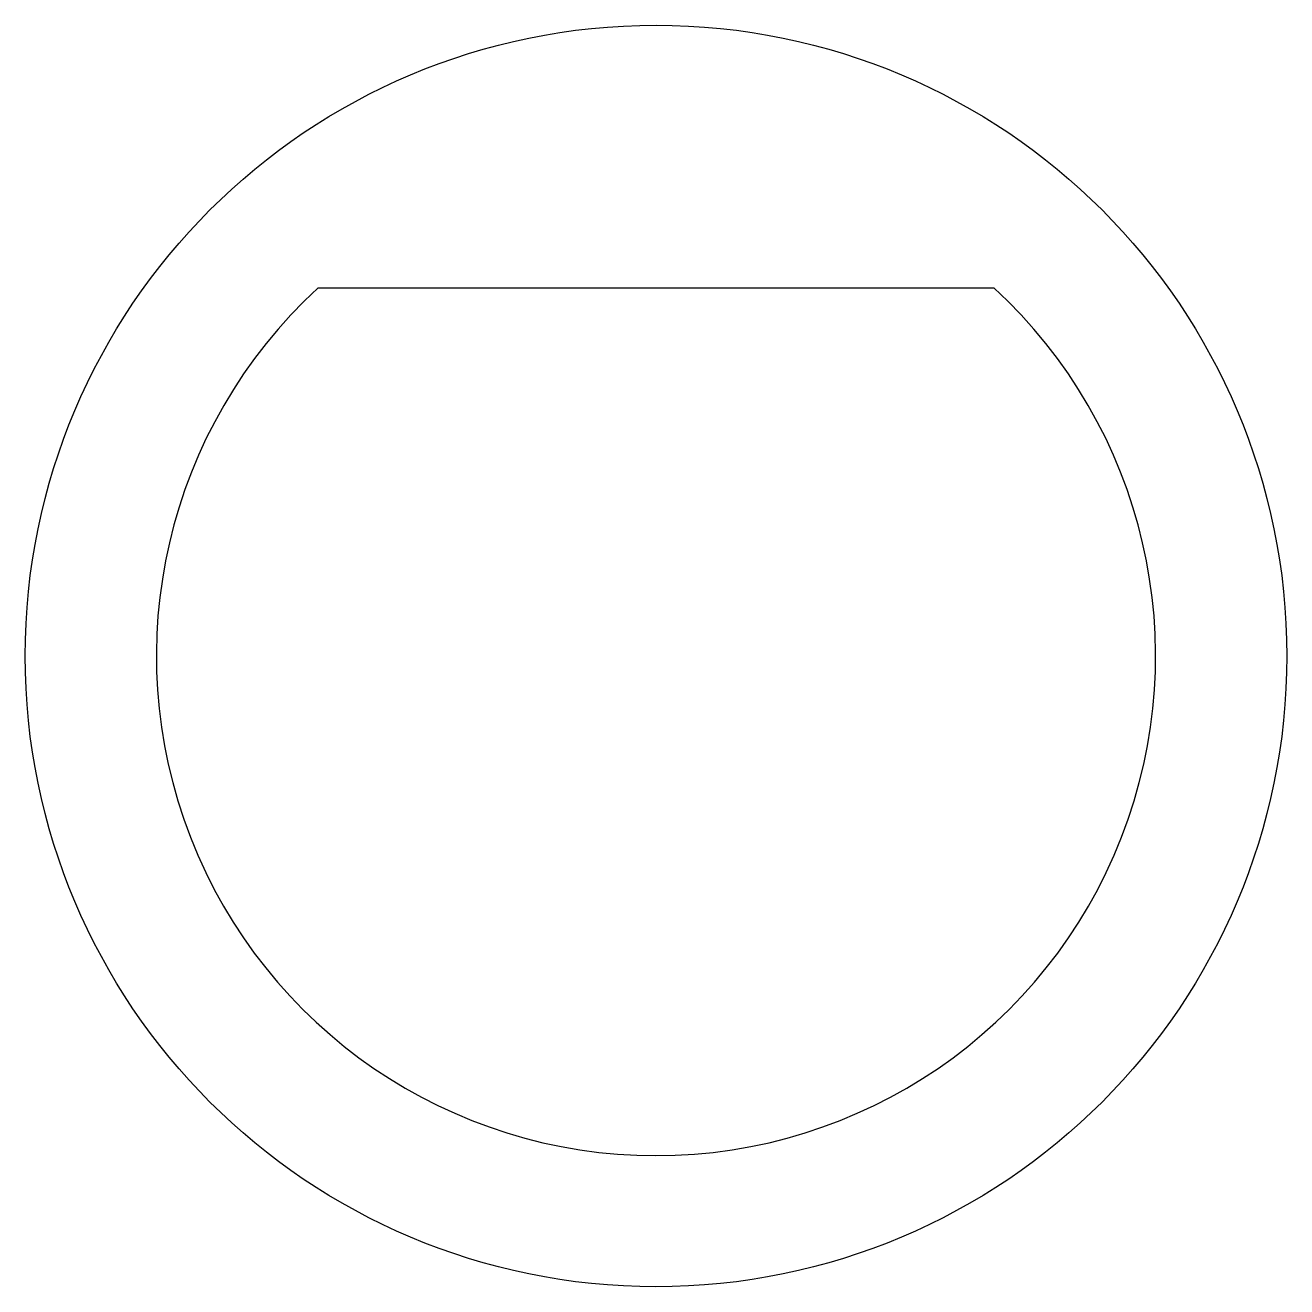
# Model space of a CAD drawing. Header units: inches. Extents: x -5 to 5, y -5 to 5.
import ezdxf

# ---------------------------------------------------------------- set-up
doc = ezdxf.new("R2010")
doc.units = ezdxf.units.IN
doc.header["$MEASUREMENT"] = 0

msp = doc.modelspace()

# ---------------------------------------------------------------- linework, layer by layer
msp.add_line((-2.704, 2.947), (2.704, 2.947))
msp.add_circle((0, 0), 5.05)
msp.add_arc((0, 0), 4, 132.5369, 47.4631)

doc.saveas('drawing.dxf')
